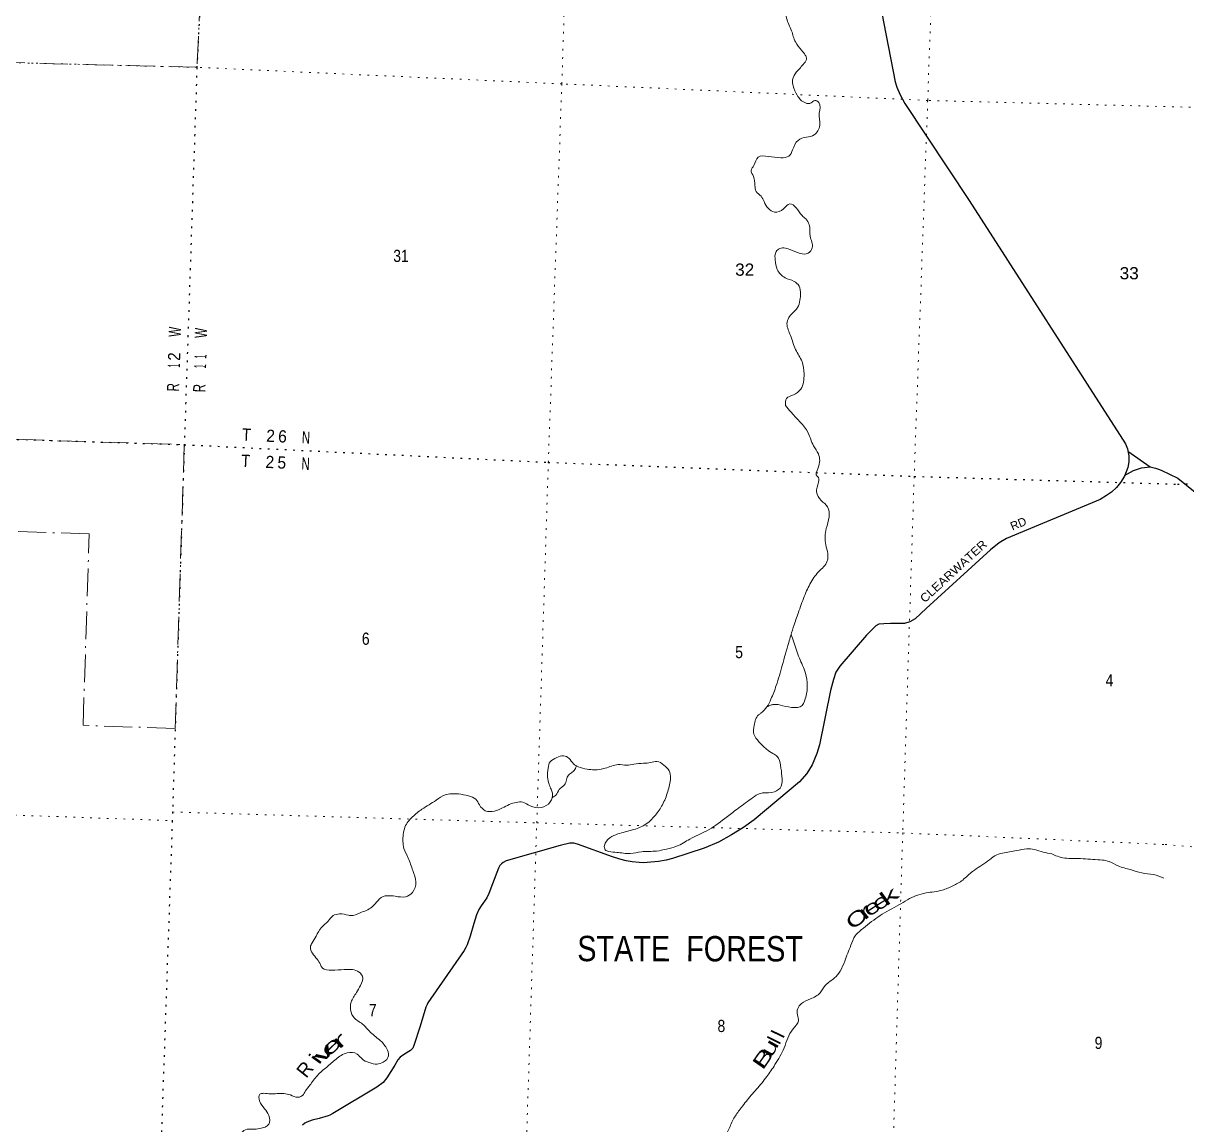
# Model space of a CAD drawing. Header units: feet. Extents: x -932108 to -739700, y 12311 to 202656.
# Drawn here: x -790731 to -774070, y 80288 to 96062 of the extents above; entities that cross this region are included whole.
import ezdxf
from ezdxf.enums import TextEntityAlignment as Align

# ---------------------------------------------------------------- set-up
doc = ezdxf.new("R2010")
doc.units = ezdxf.units.FT
doc.header["$LTSCALE"] = 80
doc.linetypes.add('DOT_DASHED', pattern=[7.7, 5, -1.2, 0.3, -1.2])
doc.linetypes.add('DOTTED', pattern=[1.5, 0.3, -1.2])
for name, color, linetype, lineweight in [('29', 7, 'Continuous', 25), ('30', 7, 'Continuous', 35), ('39', 7, 'Continuous', 13), ('44', 7, 'DOT_DASHED', 13), ('6', 7, 'DOTTED', 25), ('7', 7, 'DOTTED', 13)]:
    doc.layers.add(name, color=color, linetype=linetype, lineweight=lineweight)
doc.layers.add('41', color=7, linetype='Continuous')

msp = doc.modelspace()

# ---------------------------------------------------------------- linework, layer by layer
at = {"layer": '29'}
msp.add_line((-774910.96, 89934.3), (-774593.42, 89709.87), dxfattribs=at)
for points in [[(-778515.35, 105225.11), (-778775.96, 104779.34), (-778819.23, 104685.77), (-778851.83, 104611.21), (-778878.6, 104538.98), (-778903.98, 104449.74), (-779236, 102450.55), (-779279.1, 102222.94), (-779286.51, 102032.64), (-779146.47, 99942.71), (-779088.52, 99576.08), (-778244.67, 95220.79), (-778219.63, 95148.97), (-778173.06, 95037.12), (-778108.16, 94914.27), (-777185.33, 93524.01)], [(-777185.33, 93524.01), (-774947.04, 90040.83), (-774916.83, 89966.7), (-774898.91, 89867.73), (-774900.34, 89780.6), (-774911.03, 89698.8), (-774962.24, 89578.45), (-775020.03, 89487.58), (-775073.69, 89413.23), (-775147.99, 89347.15), (-775218.16, 89297.58), (-775309.96, 89243.21), (-776650.83, 88684.06), (-776755.76, 88622.28), (-776882.12, 88522.93), (-777800.11, 87680.39)], [(-774960.01, 89583.69), (-774830.48, 89657.1), (-774787.96, 89672.9), (-774718.71, 89694.39), (-774593.42, 89709.87)], [(-774593.42, 89709.87), (-774518.46, 89692.06), (-774474.22, 89678.07), (-774434.63, 89661.76), (-774199.43, 89547.87)], [(-774199.43, 89547.87), (-773798.8, 89227.92)], [(-777800.11, 87680.39), (-777960.66, 87533.04), (-778033.31, 87488.51), (-778110.05, 87465.78), (-778314, 87467.85), (-778408.94, 87463.72), (-778479.11, 87455.46), (-778524, 87432.13), (-778657.69, 87297.76), (-779036, 86855.56), (-779094.16, 86769.83), (-779129.42, 86665.32), (-779169.33, 86507.46), (-779327.37, 85731.06), (-779364.89, 85605.08), (-779435.25, 85440.24), (-779509, 85318.03), (-779617.09, 85198.71), (-780262.87, 84653.12), (-780417.11, 84545.66), (-780590.48, 84440.34), (-780774.17, 84337.08), (-780978.05, 84249.12), (-781434.4, 84100.04), (-781526.46, 84075.84), (-781631.72, 84059.31), (-781796.83, 84042.79), (-781850.49, 84040.73), (-781911.62, 84042.43), (-782009.41, 84053.12), (-782096.1, 84069.64), (-782186.91, 84092.36), (-782291.27, 84122.49), (-782792.04, 84305.66), (-782844.26, 84318.49), (-782875.22, 84322.62), (-782904.28, 84319.73), (-783044.4, 84286.41), (-783815.39, 84065.87), (-783860.73, 84044.86), (-783883.43, 84026.27), (-783906.13, 83999.43), (-783923.79, 83962.87), (-784012.34, 83740.2), (-784061.96, 83601.88), (-784092.19, 83535.36), (-784173.41, 83424.28), (-784204.78, 83372.02), (-784239.46, 83292.11), (-784280.54, 83169.06), (-784331.37, 82987.39), (-784375.67, 82866.68), (-784392.18, 82827.44), (-784419.26, 82782.84), (-784936.02, 82033.39), (-784948.4, 82008.61), (-784967.97, 81969.66), (-785048.13, 81700.32), (-785138.71, 81421.27), (-785152.72, 81386.99), (-785165.11, 81368.41), (-785184.72, 81350.86), (-785208.18, 81337.04), (-785287.91, 81288.9), (-785331.87, 81256.76), (-785366.34, 81216.62), (-785410.54, 81140.61), (-785523.78, 80959.14), (-785578.92, 80894.46), (-785667.45, 80827.15), (-786296.13, 80449.42), (-786339.47, 80424.64), (-786366.83, 80414.52), (-786494.96, 80378.76), (-786595.39, 80354.42), (-786667.98, 80326.45), (-786696.52, 80308.99), (-786731.61, 80282.14)]]:
    msp.add_lwpolyline(points, dxfattribs=at)
at = {"layer": '39'}
for points in [[(-779549.88, 98493.65), (-779565.89, 98367.02), (-779550.99, 98261.64), (-779494.66, 98191.31), (-779435.79, 98072.47), (-779445.56, 97951.71), (-779428.14, 97862.39), (-779418.35, 97787.43), (-779403.91, 97732.51), (-779409.74, 97674.17), (-779464.26, 97607.24), (-779486.71, 97533.27), (-779475.84, 97428.01), (-779467.75, 97363.19), (-779480.56, 97274.8), (-779594.17, 97254.07), (-779744.43, 97222.36), (-779761.4, 97130.06), (-779766.12, 96976.86), (-779759.65, 96859.63), (-779753.46, 96798.9), (-779742.4, 96699.69), (-779766.18, 96647.96), (-779814.4, 96588.9), (-779841.63, 96490.87), (-779827.35, 96365.33), (-779816.66, 96254.02), (-779800.18, 96134.47), (-779729.06, 95954.72), (-779673.51, 95793.61), (-779584.35, 95675.87), (-779532.05, 95605.66), (-779515.15, 95564.79), (-779547.75, 95489.11), (-779656.47, 95365.32), (-779714.42, 95252.08), (-779705.01, 95165.03), (-779648.59, 95032.15), (-779530.96, 94921.6), (-779446.25, 94921.02), (-779396.76, 94955.82), (-779337.17, 94925.75), (-779331.7, 94776.26), (-779325.01, 94600.51), (-779403.87, 94463.7), (-779515.84, 94430.81), (-779636.3, 94384.06), (-779713.08, 94249.21), (-779766.27, 94160.04), (-779880, 94135.27), (-780062.96, 94155.01), (-780206.55, 94143.27), (-780268.67, 94026.12), (-780307.18, 93954.66), (-780273.58, 93866.87), (-780253.31, 93739.13), (-780233.75, 93653.78), (-780165.27, 93585.09), (-780123.29, 93507.13), (-780065.69, 93412.55), (-779972.58, 93357.23), (-779841.98, 93405.69), (-779753.08, 93475.6), (-779664.01, 93420.41), (-779578.75, 93306.82), (-779525.7, 93260.8), (-779475.79, 93178.56), (-779460.74, 93012.64), (-779433.59, 92846.35), (-779490.43, 92769.4), (-779605.49, 92766.87), (-779755.03, 92823.92), (-779914.24, 92828.8), (-779956.17, 92777.62), (-779963.43, 92672.92), (-779933.4, 92534.79), (-779822.01, 92418.38), (-779690.48, 92365.92), (-779621.93, 92299.25), (-779601.42, 92179.57), (-779658.33, 91969.45), (-779769, 91847.74), (-779793.97, 91757.71), (-779744.65, 91590.74), (-779670.19, 91388.69), (-779578.68, 91216.39), (-779549.83, 91039.96), (-779596.91, 90821.47), (-779702.31, 90739.95), (-779802.68, 90690.57), (-779813.97, 90585.99)], [(-779813.97, 90585.99), (-779736.16, 90492.8), (-779493.12, 90196.81), (-779414.14, 90010.77), (-779345.13, 89893.64), (-779349.27, 89694.01), (-779362.95, 89577.39), (-779355.01, 89573.12), (-779343.39, 89492.05), (-779369.98, 89349.6), (-779303.11, 89228.5), (-779213.2, 89134.94), (-779191.29, 88995.05), (-779230.83, 88824.75), (-779239.94, 88595), (-779209.59, 88466.95), (-779238.51, 88314.48), (-779305.24, 88243.89), (-779439.44, 88078.51), (-779534.21, 87883.67), (-779622.17, 87648.27), (-779690.86, 87448.6), (-779739.99, 87294.73), (-779769.36, 87192.73), (-779862.13, 86866.67), (-779947.73, 86576.72), (-780024.3, 86383.34), (-780082.2, 86272.12), (-780167.69, 86181.92), (-780200.74, 86156.71), (-780265.87, 86007.37), (-780267.71, 85882.32), (-780196.43, 85773.2), (-780086.74, 85666.93), (-779995.9, 85603.61), (-779934.6, 85563.39), (-779886.06, 85436.8), (-779866.79, 85276.8), (-779877.12, 85137.89), (-779974.52, 85054.12), (-780144.43, 85039.15), (-780234.23, 85005.58), (-780337.3, 84934.08), (-780533.36, 84790.78), (-780686.23, 84674.4), (-780943.88, 84496.66), (-781183.53, 84378.9), (-781374.32, 84275.79), (-781518.78, 84235.83), (-781662.87, 84207.96), (-781879.08, 84196.43), (-782039.22, 84171.07), (-782232.33, 84189.1), (-782344.94, 84200.62), (-782396.59, 84226.42), (-782408.77, 84289.35), (-782330.85, 84395.92), (-782214.11, 84452.87), (-782008.62, 84509.12), (-781830.86, 84582.37), (-781679.32, 84720.98), (-781577.92, 84869.21), (-781501.47, 85058.55), (-781463.13, 85255.12), (-781482.19, 85356.6), (-781558.31, 85439.64), (-781657.58, 85491.11), (-781744.87, 85473.61), (-781848.03, 85464.66), (-781987.65, 85450.78), (-782090.93, 85437.81), (-782211.73, 85445.55), (-782398.95, 85392.77), (-782552.92, 85371.26), (-782655.52, 85380.46), (-782783.57, 85414.65), (-782850.85, 85457.07), (-782917.01, 85535.77), (-782992.54, 85572.39), (-783090.21, 85545.12), (-783186.8, 85487.55), (-783213.85, 85395.56), (-783223.93, 85264.71), (-783200.78, 85165.13), (-783170.77, 85091.57), (-783154.31, 85036.59), (-783184.43, 84910.39), (-783315.97, 84831.69), (-783472.54, 84856.67), (-783577.93, 84906.31), (-783772.59, 84873.94)], [(-779735.38, 87310.34), (-779696.56, 87198.57), (-779616.8, 86972.15), (-779530.68, 86755.62), (-779503.91, 86577.24), (-779531.98, 86386.41), (-779604.05, 86273.6), (-779687.12, 86262.03), (-779853.71, 86289.33), (-779984.28, 86307.46), (-780028.99, 86296.72), (-780082.53, 86271.97)], [(-782809.39, 85427.35), (-782843.76, 85360), (-782895.45, 85319.21), (-782941.53, 85264.13), (-782960.02, 85188.02), (-783012.33, 85127.07), (-783055.9, 85088.05), (-783104.8, 85006.82), (-783146.04, 84977.82), (-783154.9, 84969.49)], [(-783772.59, 84873.94), (-783866.91, 84824.37), (-783983.28, 84779.51), (-784114.22, 84785.54), (-784198.39, 84868.83), (-784250.38, 84949.12), (-784355.83, 84996.75), (-784498.18, 85025.32), (-784599.01, 85026.4), (-784690.2, 85013.05), (-784817.64, 84936.25), (-785021.33, 84807.3), (-785155.81, 84698.43), (-785265.28, 84550.45), (-785288.66, 84446.24), (-785278.7, 84246.17), (-785218.43, 84107.12), (-785151.35, 83927.5), (-785107.96, 83764.74), (-785159.04, 83612.96), (-785255.69, 83553.37), (-785402.75, 83559.9), (-785531.61, 83567.88), (-785549.81, 83566.42), (-785738.37, 83404.73), (-785908.32, 83323.17), (-786042.64, 83284.92), (-786074.76, 83289.94), (-786201.3, 83307.94), (-786292.86, 83282.5), (-786365.89, 83204.03), (-786459.44, 83114.08), (-786537.99, 82987.35), (-786593.31, 82894.21), (-786619.3, 82836.49), (-786589.85, 82744.79), (-786521.92, 82657.96), (-786475.79, 82583.9), (-786447.12, 82532.58), (-786314.91, 82502.29), (-786135.1, 82510.91), (-785946.16, 82488.97), (-785873.82, 82414.11), (-785900.04, 82283.76), (-785959.7, 82180.67), (-786036.61, 82041.78), (-786043.93, 81935.06), (-785985.19, 81812.19), (-785856.98, 81717.46), (-785773.06, 81626.11), (-785629.54, 81504.68), (-785530.36, 81384.6), (-785499.4, 81276.71), (-785574.87, 81184.19), (-785664.48, 81156.67), (-785778.8, 81178.34), (-785880.03, 81231.88), (-785948.52, 81300.57), (-786093.25, 81317.11), (-786251.36, 81227.13), (-786388.11, 81110.25), (-786518.74, 80995.21), (-786628.02, 80853.28), (-786687, 80772.36), (-786731.32, 80709.14), (-786756, 80693.76), (-786798.76, 80680.95), (-786904.64, 80714.46), (-787095.66, 80734.44), (-787194.61, 80731.42), (-787285.17, 80738.23), (-787344.12, 80723.9), (-787347.04, 80629.15), (-787275.83, 80518.01), (-787216.27, 80421.35), (-787214.14, 80294.16), (-787343.1, 80233.54), (-787450.35, 80222.71), (-787547.34, 80217.61), (-787628.74, 80129.31), (-787667.42, 79987.23), (-787679.59, 79723.27), (-787645.63, 79516.42), (-787600.84, 79333.44), (-787545.17, 79176.37), (-787532.59, 79060.97), (-787538.46, 78936.05), (-787566.87, 78799.71), (-787631.25, 78674.56), (-787716.86, 78580.33), (-787754.55, 78470.51)], [(-774396.44, 83820.95), (-774546.18, 83870.73), (-774714.91, 83894.07), (-774874.83, 83941.34), (-775052.71, 83995.22), (-775181.91, 84057.7), (-775274.06, 84078.68), (-775415.01, 84087.04), (-775553.88, 84097.35), (-775701.01, 84101.86), (-775815.82, 84107.4), (-775921.95, 84132.85), (-776003.65, 84165.62), (-776123.89, 84191.5), (-776249.8, 84229.67), (-776360.46, 84239.11), (-776504.43, 84215.28), (-776707.33, 84177.11), (-776815.39, 84140.06), (-776922.74, 84060.62), (-777137.01, 83915.86), (-777277.97, 83793.06), (-777419.77, 83708.63), (-777572.91, 83648.75), (-777802.14, 83607.35), (-777942.45, 83571.3), (-778192.74, 83435.71), (-778461.73, 83282.53), (-778699.22, 83104.18), (-778815.56, 82994.75), (-778880.32, 82857.51), (-778968.02, 82630.17), (-779032.96, 82486.88), (-779112.59, 82390.45), (-779240.84, 82287.44), (-779318.83, 82178.85), (-779458.73, 82090.32), (-779585.87, 82023.6), (-779640.5, 81952.63), (-779645.38, 81859.96), (-779629.79, 81776.76), (-779708.03, 81660.11), (-779835.39, 81389.59), (-779965.86, 81149.44), (-780084.13, 80977.52), (-780230.92, 80796.38), (-780379.55, 80621.36), (-780446.78, 80534.64), (-780476.18, 80497.2), (-780563.04, 80362.65), (-780636.53, 80203.48), (-780701.6, 80056.16), (-780798.2, 79867.44), (-780934.38, 79768.7), (-781080.71, 79668.26), (-781189.09, 79489.99), (-781269.69, 79296.73), (-781305.73, 79174.75), (-781332.1, 78973.78), (-781331.59, 78794.19), (-781385.8, 78606.18), (-781493.35, 78389.53), (-781629.57, 78224.22), (-781727.13, 78069.82), (-781970.36, 77901.73), (-782133.24, 77787.68), (-782353.3, 77651.16), (-782513.11, 77571.31), (-782706.17, 77460.2), (-782824.8, 77407.34), (-782922.63, 77309.45), (-782971.08, 77177.76), (-783008.79, 77001.35), (-783078.97, 76884.45), (-783109.76, 76867.24), (-783237.76, 76772.29), (-783370.33, 76594.75), (-783454.61, 76478.29), (-783623.23, 76374.5), (-783754.89, 76291.77), (-783852.22, 76210.01), (-783963.12, 76015.66), (-784021.67, 75817.7), (-784114.86, 75608.69), (-784166.63, 75434.73), (-784246.58, 75197.06), (-784302.41, 75089.1)]]:
    msp.add_spline(points, degree=3, dxfattribs=at)
at = {"layer": '44'}
for points in [[(-787815, 105548.97), (-787979.61, 100800.14), (-788244.08, 95430.85), (-793801.43, 95570.96), (-793934.77, 90201.7), (-788424.89, 90026.72)], [(-788424.89, 90026.72), (-788554.95, 85961.84), (-789874.13, 86008.58), (-789786.44, 88749.29), (-795292.1, 88932.21), (-795253.88, 90251.71), (-801804.46, 90503.26), (-801850.6, 89184.06), (-803169.59, 89235.71), (-803123.46, 90554.91), (-804442.46, 90606.56), (-805149.25, 90779.24)]]:
    msp.add_lwpolyline(points, dxfattribs=at)
at = {"layer": '6'}
for points in [[(-787815, 105548.97), (-787979.61, 100800.14), (-787978, 100721.39), (-788244.08, 95430.85), (-788424.89, 90026.72), (-788593.17, 84767.49), (-788597.02, 84642.5), (-788778.47, 79413.94), (-788786.38, 79353.65), (-788965.77, 73995.88), (-789072.66, 70777.9)], [(-805149.25, 90779.24), (-804442.46, 90606.56), (-799219.95, 90402.06), (-793934.77, 90201.7), (-788424.89, 90026.72), (-783211.93, 89774.09), (-777973.17, 89573.12), (-774202.4, 89461.55)], [(-774202.4, 89461.55), (-772590.44, 89496.98), (-767282.59, 89313.77), (-764071.75, 89206.56)]]:
    msp.add_lwpolyline(points, dxfattribs=at)
at = {"layer": '7'}
for points in [[(-783678.93, 75236.15), (-783551.31, 79229.47), (-783377.22, 84611.61), (-783211.93, 89774.09), (-783018.53, 95193.98), (-782846.27, 100582.23), (-782576.16, 105366.05)], [(-777247.11, 105181.25), (-777589.31, 100382.72), (-777778.87, 94956.66), (-777973.17, 89573.12), (-778136.72, 84467.1), (-778301.66, 79054.41), (-778467.41, 73615.51), (-778470.47, 73525.51)], [(-774016.7, 94859.51), (-777778.87, 94956.66), (-783018.53, 95193.98), (-788244.08, 95430.85), (-793801.43, 95570.96), (-798985.59, 95776.3), (-804150.55, 96015.36), (-804959, 96200.95)], [(-805345, 85312.95), (-804630.53, 85228.89), (-799365.45, 85031.15), (-794090.16, 84837.14), (-788597.02, 84642.5)], [(-788593.17, 84767.49), (-783377.22, 84611.61), (-778136.72, 84467.1), (-774379.91, 84301.48)], [(-774379.91, 84301.48), (-772776.55, 84162.88), (-769683.37, 84058.46)]]:
    msp.add_lwpolyline(points, dxfattribs=at)

# ---------------------------------------------------------------- texts
at = {"layer": '30'}
msp.add_text('RD', height=120, rotation=22.636, dxfattribs=at).set_placement((-776565.06, 88795.67))
at = {"layer": '30', "width": 1.1}
msp.add_text('CLEARWATER', height=120, rotation=42.546, dxfattribs=at).set_placement((-777821.49, 87755.78))
at = {"layer": '41'}
for s, rotation, width, p in [('k', 35.519, 1.9, (-778275.63, 83482.25)), ('e', 32.756, 1.55, (-778529.87, 83319.96)), ('e', 31.992, 1.55, (-778403.88, 83399.1)), ('C', 38.859, 1.55, (-778740.27, 83161)), ('r', 38.989, 2, (-778618.21, 83262.83)), ('l', 64.478, 1.1, (-779833.64, 81544.59)), ('e', 43.73, 2, (-786257.26, 81344.99)), ('r', 42.311, 2.15, (-786139.65, 81421.15)), ('u', 60.464, 1.6, (-779959.27, 81342.21)), ('l', 63.464, 1.1, (-779887.42, 81453.96)), ('i', 54.299, 1.5, (-786468.69, 81174.34)), ('v', 43.516, 2.15, (-786363.27, 81249.42)), ('B', 55.259, 1.7, (-780056.8, 81182.64))]:
    msp.add_text(s, height=200, rotation=rotation, dxfattribs=dict(at, width=width)).set_placement(p, align=Align.CENTER)
msp.add_text('R', height=200, rotation=51.509, dxfattribs=at).set_placement((-786618.76, 81019.51), align=Align.CENTER)
at = {"layer": '44', "width": 0.85}
msp.add_text('STATE  FOREST', height=363, rotation=359.919, dxfattribs=at).set_placement((-782797.42, 82630.52))
at = {"layer": '6'}
for s, rotation, width, p in [('W', 88.084, 0.65, (-788473.26, 91639.73)), ('W', 88.084, 0.65, (-788099.37, 91623.27)), ('2', 88.084, 0.9, (-788482.99, 91285.62)), ('1', 88.084, 0.45, (-788107.17, 91286.67)), ('1', 88.084, 0.45, (-788487.09, 91158.05)), ('1', 88.084, 0.45, (-788112.1, 91148.07)), ('R', 88.084, 0.7, (-788497.53, 90846.14)), ('R', 88.084, 0.7, (-788122.63, 90834.02)), ('T', 357.226, 0.9, (-787539.01, 90083.9)), ('2', 357.226, 0.95, (-787192.86, 90067.14)), ('6', 357.226, 0.95, (-787022.19, 90058.87)), ('N', 357.226, 0.7, (-786686.36, 90042.59)), ('T', 357.226, 0.9, (-787549.28, 89708.96)), ('2', 357.226, 0.95, (-787203.14, 89692.19)), ('5', 357.226, 0.95, (-787032.47, 89683.92)), ('N', 357.226, 0.7, (-786691.14, 89667.38))]:
    msp.add_text(s, height=175, rotation=rotation, dxfattribs=dict(at, width=width)).set_placement(p, align=Align.CENTER)
at = {"layer": '7'}
for s, width, p in [('31', 0.85, (-785432.32, 92643.33)), ('32', 1.05, (-780536.52, 92446.39)), ('33', 1.05, (-775029.93, 92395.07)), ('6', 0.85, (-785881.73, 87161)), ('5', 0.85, (-780535.06, 86969.22)), ('4', 0.85, (-775231.62, 86564.24)), ('7', 0.85, (-785781.93, 81840.69)), ('8', 0.85, (-780789.12, 81615.75)), ('9', 0.85, (-775388.07, 81373.35))]:
    msp.add_text(s, height=175, dxfattribs=dict(at, width=width)).set_placement(p)

doc.saveas('drawing.dxf')
